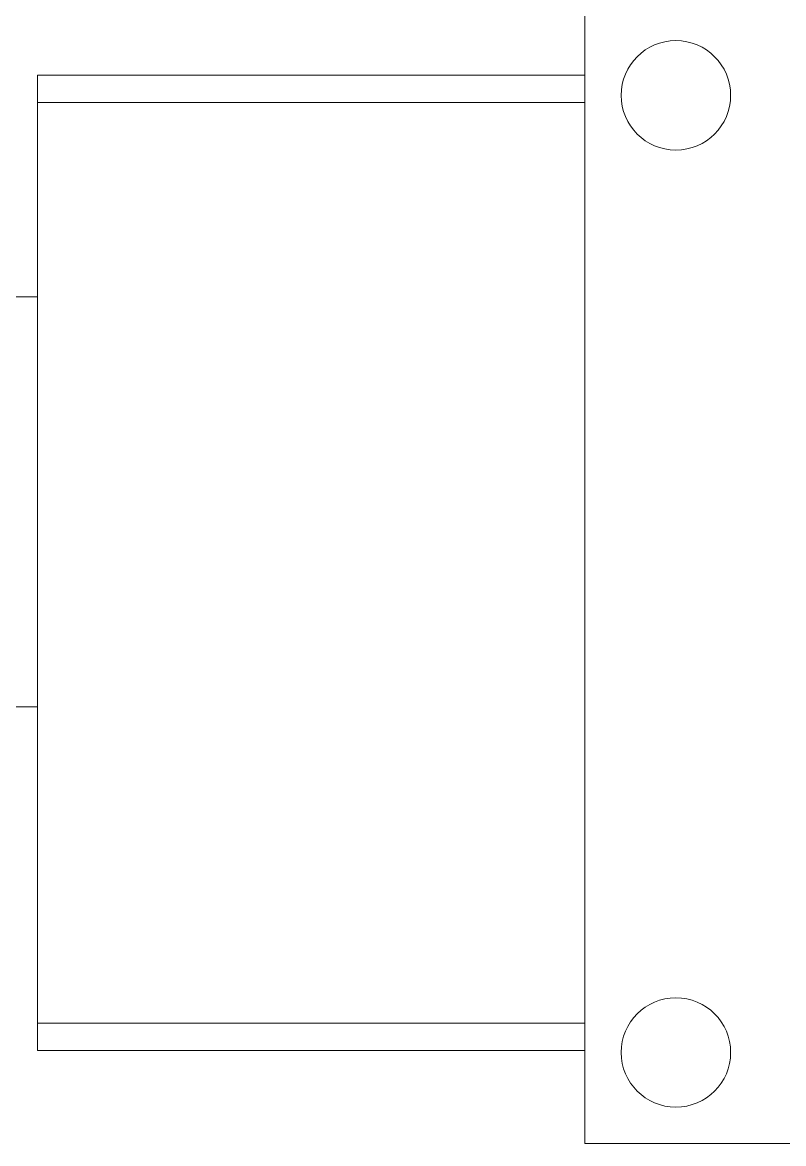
# Model space of a CAD drawing. Header units: millimetres. Extents: x 786 to 1206, y 249 to 546.
# Drawn here: x 1136.91 to 1153.59, y 468.68 to 493.28 of the extents above; entities that cross this region are included whole.
import ezdxf

# ---------------------------------------------------------------- set-up
doc = ezdxf.new("R2010")
doc.units = ezdxf.units.MM

msp = doc.modelspace()

# ---------------------------------------------------------------- linework, layer by layer
at = {"color": 7, "linetype": 'Continuous', "lineweight": 15}
for p, q in [((1149.2345, 493.6806), (1149.2345, 492.0512)), ((1137.2345, 492.1206), (1149.2345, 492.1206)), ((1137.2345, 491.5206), (1137.2345, 492.1206)), ((1149.2345, 492.0512), (1149.2345, 491.5206)), ((1137.2345, 471.3206), (1137.2345, 491.5206)), ((1149.2345, 491.5206), (1137.2345, 491.5206)), ((1149.2345, 471.3206), (1149.2345, 491.5206)), ((1137.2345, 487.2606), (1133.5345, 487.2606)), ((1133.5345, 478.2606), (1137.2345, 478.2606)), ((1137.2345, 471.3206), (1149.2345, 471.3206)), ((1137.2345, 470.7206), (1137.2345, 471.3206)), ((1149.2345, 471.3206), (1149.2345, 470.7899)), ((1149.2345, 470.7206), (1137.2345, 470.7206)), ((1149.2345, 470.7899), (1149.2345, 468.6806)), ((1149.2345, 468.6806), (1154.4945, 468.6806))]:
    msp.add_line(p, q, dxfattribs=at)
for centre in [(1151.2345, 491.6806), (1151.2345, 470.6806)]:
    msp.add_circle(centre, 1.2, dxfattribs=at)

doc.saveas('drawing.dxf')
